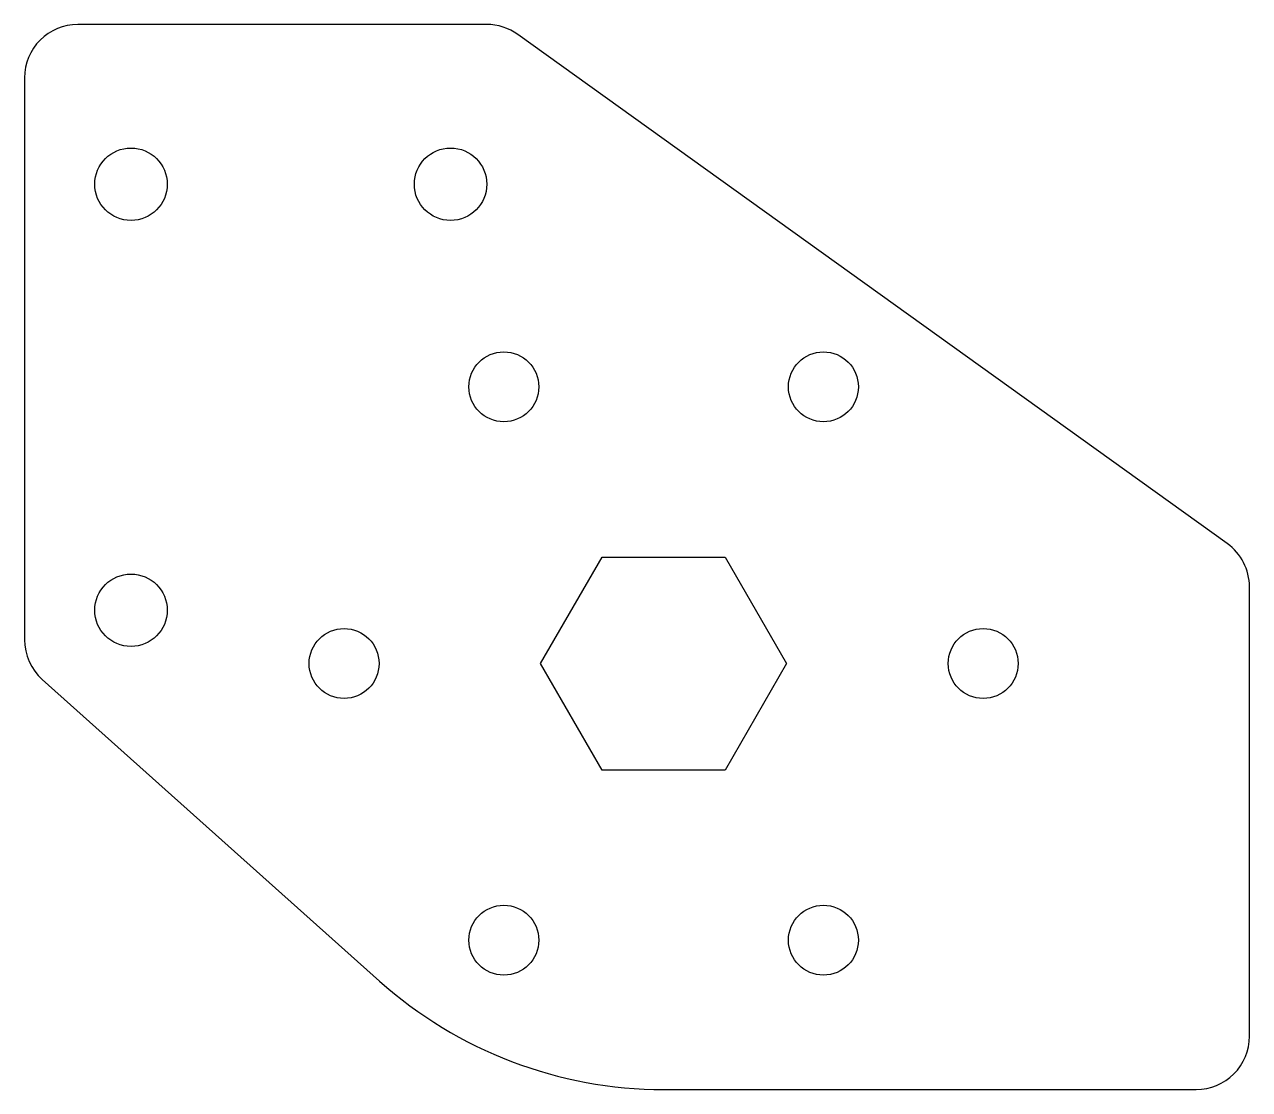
# Model space of a CAD drawing. Header units: inches. Extents: x -1.5 to 1.38, y -1 to 1.5.
import ezdxf

# ---------------------------------------------------------------- set-up
doc = ezdxf.new("R2010")
doc.units = ezdxf.units.IN
doc.header["$MEASUREMENT"] = 0

msp = doc.modelspace()

# ---------------------------------------------------------------- linework, layer by layer
msp.add_lwpolyline([(1.25, -1, 0.414214), (1.375, -0.875), (1.375, 0.1799, 0.241621), (1.3229, 0.2815), (-0.3423, 1.4766, 0.15689), (-0.4152, 1.5), (-1.375, 1.5, 0.414214), (-1.5, 1.375), (-1.5, 0.0559, 0.213422), (-1.4583, -0.0373), (-0.6667, -0.7454, 0.184483), (0, -1)], format="xyb", close=True)
msp.add_lwpolyline([(0.2887, 0), (0.1443, -0.25), (-0.1443, -0.25), (-0.2887, 0), (-0.1443, 0.25), (0.1443, 0.25)], close=True)
for centre, radius in [((-1.25, 1.125), 0.085), ((-0.5, 1.125), 0.085), ((-0.375, 0.6495), 0.082), ((0.375, 0.6495), 0.082), ((-1.25, 0.125), 0.085), ((-0.75, 0), 0.082), ((0.75, 0), 0.082), ((-0.375, -0.6495), 0.082), ((0.375, -0.6495), 0.082)]:
    msp.add_circle(centre, radius)

doc.saveas('drawing.dxf')
